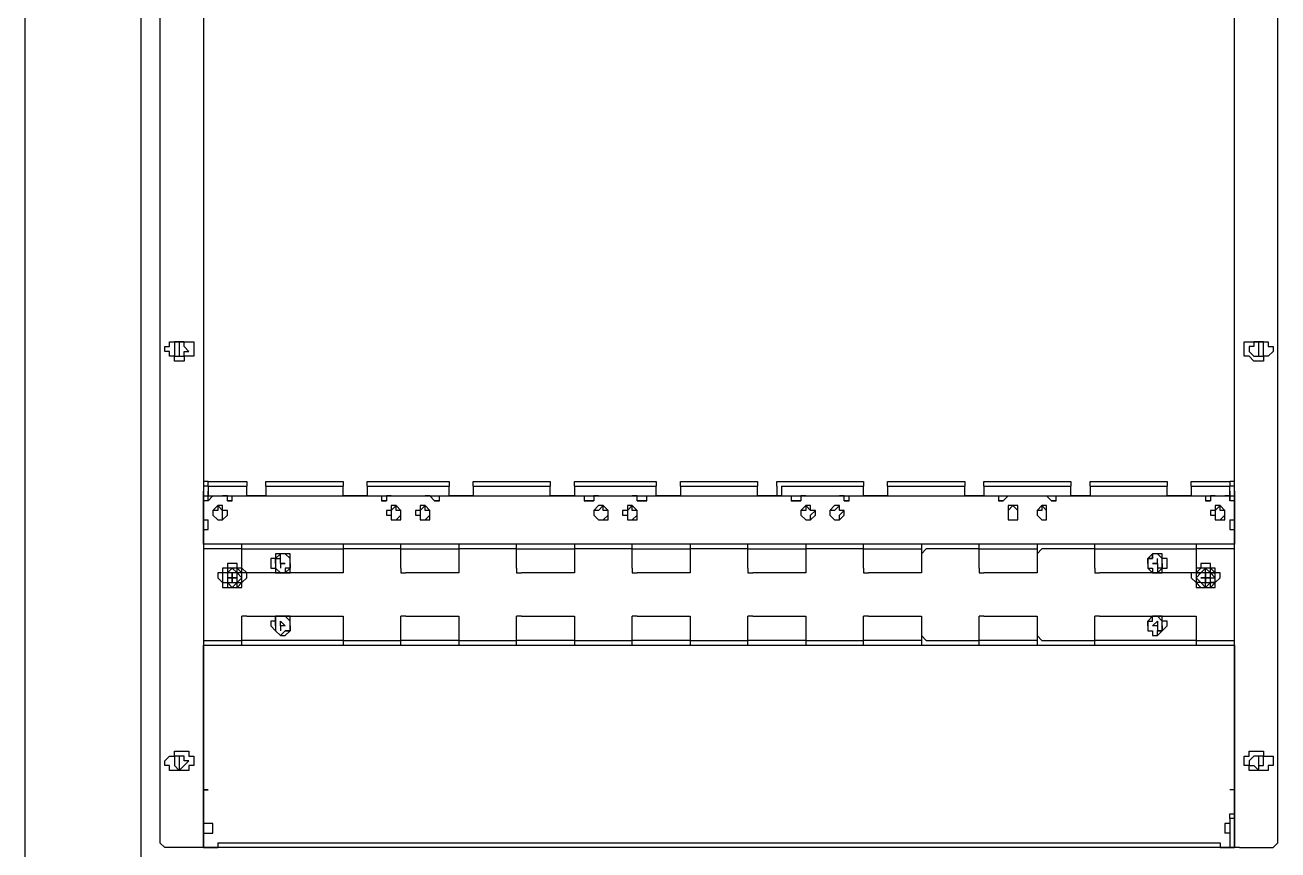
# Model space of a CAD drawing. Header units: millimetres. Extents: x 929 to 1725, y 58 to 532.
# Drawn here: x 1441.95 to 1472.38, y 138.23 to 158.28 of the extents above; entities that cross this region are included whole.
import ezdxf

# ---------------------------------------------------------------- set-up
doc = ezdxf.new("R2010")
doc.units = ezdxf.units.MM
doc.header["$MEASUREMENT"] = 0
doc.layers.add('TT-WIRE-EQPM', color=6, linetype='CONTINUOUS')

msp = doc.modelspace()

# ---------------------------------------------------------------- linework, layer by layer
at = {"layer": 'TT-WIRE-EQPM', "linetype": 'Continuous'}
for points in [[(1441.95205, 81.99353), (1441.95205, 192.01265)], [(1444.76104, 189.43773), (1444.76104, 84.56845)], [(1445.22921, 178.08469), (1445.22921, 138.52463)], [(1445.34625, 178.20174), (1446.28258, 178.20174), (1446.28258, 138.29055)], [(1471.32949, 138.29055), (1471.32949, 178.20174)], [(1472.38286, 138.52463), (1472.38286, 178.08469)], [(1445.58034, 150.57991), (1445.81442, 150.57991), (1445.81442, 150.57991), (1445.81442, 150.57991), (1445.93146, 150.57991), (1445.93146, 150.57991), (1445.93146, 150.57991), (1445.93146, 150.57991), (1446.0485, 150.57991), (1446.0485, 150.46287), (1446.0485, 150.46287), (1446.0485, 150.46287), (1446.0485, 150.34583), (1446.0485, 150.34583), (1446.0485, 150.34583), (1446.0485, 150.22879), (1445.93146, 150.22879), (1445.93146, 150.22879), (1445.93146, 150.22879), (1445.93146, 150.22879), (1445.81442, 150.22879), (1445.81442, 150.11175), (1445.81442, 150.11175), (1445.58034, 150.11175), (1445.58034, 150.11175), (1445.58034, 150.22879), (1445.46329, 150.22879), (1445.46329, 150.22879), (1445.46329, 150.22879), (1445.46329, 150.22879), (1445.46329, 150.22879), (1445.46329, 150.34583), (1445.34625, 150.34583), (1445.34625, 150.34583), (1445.34625, 150.46287), (1445.34625, 150.46287), (1445.46329, 150.46287), (1445.46329, 150.57991), (1445.46329, 150.57991), (1445.46329, 150.57991), (1445.46329, 150.57991), (1445.46329, 150.57991), (1445.58034, 150.57991), (1445.58034, 150.57991), (1445.58034, 150.57991)], [(1445.93146, 150.34583), (1445.81442, 150.46287), (1445.81442, 150.57991), (1445.81442, 150.57991), (1445.69738, 150.57991), (1445.58034, 150.57991), (1445.58034, 150.46287), (1445.58034, 150.46287), (1445.58034, 150.34583), (1445.58034, 150.22879), (1445.58034, 150.22879), (1445.69738, 150.22879), (1445.81442, 150.22879), (1445.81442, 150.22879), (1445.81442, 150.34583), (1445.93146, 150.34583)], [(1445.69738, 150.57991), (1445.69738, 150.22879)], [(1471.79766, 150.57991), (1471.9147, 150.57991), (1472.03174, 150.57991), (1472.03174, 150.57991), (1472.14878, 150.57991), (1472.14878, 150.57991), (1472.14878, 150.57991), (1472.14878, 150.46287), (1472.26582, 150.46287), (1472.26582, 150.46287), (1472.26582, 150.34583), (1472.26582, 150.34583), (1472.14878, 150.22879), (1472.14878, 150.22879), (1472.14878, 150.22879), (1472.14878, 150.22879), (1472.03174, 150.22879), (1472.03174, 150.11175), (1471.9147, 150.11175), (1471.79766, 150.11175), (1471.79766, 150.11175), (1471.68061, 150.22879), (1471.68061, 150.22879), (1471.68061, 150.22879), (1471.68061, 150.22879), (1471.68061, 150.22879), (1471.56357, 150.22879), (1471.56357, 150.34583), (1471.56357, 150.34583), (1471.56357, 150.46287), (1471.56357, 150.46287), (1471.56357, 150.57991), (1471.68061, 150.57991), (1471.68061, 150.57991), (1471.68061, 150.57991), (1471.68061, 150.57991), (1471.68061, 150.57991), (1471.79766, 150.57991), (1471.79766, 150.57991)], [(1472.03174, 150.34583), (1472.03174, 150.46287), (1472.03174, 150.57991), (1471.9147, 150.57991), (1471.9147, 150.57991), (1471.79766, 150.57991), (1471.79766, 150.46287), (1471.68061, 150.46287), (1471.68061, 150.34583), (1471.79766, 150.22879), (1471.79766, 150.22879), (1471.9147, 150.22879), (1471.9147, 150.22879), (1472.03174, 150.22879), (1472.03174, 150.34583), (1472.03174, 150.34583)], [(1471.9147, 150.22879), (1471.9147, 150.57991)], [(1446.39963, 147.18571), (1446.28258, 147.18571), (1446.28258, 147.06867)], [(1446.28258, 147.06867), (1446.28258, 146.95162)], [(1446.39963, 147.06867), (1446.28258, 147.06867), (1446.28258, 146.95162)], [(1446.39963, 147.18571), (1447.33596, 147.18571)], [(1446.39963, 147.06867), (1446.39963, 147.18571)], [(1446.39963, 147.06867), (1447.33596, 147.06867)], [(1446.39963, 147.06867), (1446.39963, 146.95162)], [(1447.33596, 147.18571), (1447.33596, 147.06867)], [(1447.33596, 146.95162), (1447.33596, 147.06867)], [(1447.80413, 147.18571), (1449.67679, 147.18571)], [(1447.80413, 147.06867), (1447.80413, 147.18571)], [(1447.80413, 147.06867), (1449.67679, 147.06867)], [(1447.80413, 147.06867), (1447.80413, 146.95162)], [(1449.67679, 147.18571), (1449.67679, 147.06867)], [(1449.67679, 146.95162), (1449.67679, 147.06867)], [(1450.262, 147.18571), (1452.25171, 147.18571)], [(1450.262, 147.06867), (1450.262, 147.18571)], [(1450.262, 147.06867), (1452.25171, 147.06867)], [(1450.262, 147.06867), (1450.262, 146.95162)], [(1452.25171, 147.18571), (1452.25171, 147.06867)], [(1452.25171, 146.95162), (1452.25171, 147.06867)], [(1452.83691, 147.18571), (1454.70958, 147.18571)], [(1452.83691, 147.06867), (1452.83691, 147.18571)], [(1452.83691, 147.06867), (1454.70958, 147.06867)], [(1452.83691, 147.06867), (1452.83691, 146.95162)], [(1454.70958, 147.18571), (1454.70958, 147.06867)], [(1454.70958, 146.95162), (1454.70958, 147.06867)], [(1455.29479, 147.18571), (1457.2845, 147.18571)], [(1455.29479, 147.06867), (1455.29479, 147.18571)], [(1455.29479, 147.06867), (1457.2845, 147.06867)], [(1455.29479, 147.06867), (1455.29479, 146.95162)], [(1457.2845, 147.18571), (1457.2845, 147.06867)], [(1457.2845, 146.95162), (1457.2845, 147.06867)], [(1457.8697, 147.18571), (1459.74237, 147.18571)], [(1457.8697, 147.06867), (1457.8697, 147.18571)], [(1457.8697, 147.06867), (1459.74237, 147.06867)], [(1457.8697, 147.06867), (1457.8697, 146.95162)], [(1459.74237, 147.18571), (1459.74237, 147.06867)], [(1459.74237, 146.95162), (1459.74237, 147.06867)], [(1460.21054, 147.18571), (1462.31729, 147.18571)], [(1460.21054, 147.06867), (1460.21054, 147.18571)], [(1460.21054, 147.06867), (1460.21054, 146.83458)], [(1460.32758, 147.06867), (1462.31729, 147.06867)], [(1460.32758, 147.06867), (1460.32758, 146.95162)], [(1462.31729, 147.18571), (1462.31729, 147.06867)], [(1462.31729, 146.95162), (1462.31729, 147.06867)], [(1462.90249, 147.18571), (1464.77516, 147.18571)], [(1462.90249, 147.06867), (1462.90249, 147.18571)], [(1462.90249, 147.06867), (1464.77516, 147.06867)], [(1462.90249, 147.06867), (1462.90249, 146.95162)], [(1464.77516, 147.18571), (1464.77516, 147.06867)], [(1464.77516, 146.95162), (1464.77516, 147.06867)], [(1465.24333, 147.18571), (1467.35007, 147.18571)], [(1465.24333, 147.06867), (1465.24333, 147.18571)], [(1465.24333, 147.06867), (1467.35007, 147.06867)], [(1465.24333, 147.06867), (1465.24333, 146.95162)], [(1467.35007, 147.18571), (1467.35007, 147.06867)], [(1467.35007, 146.95162), (1467.35007, 147.06867)], [(1467.81824, 147.18571), (1469.69091, 147.18571)], [(1467.81824, 147.06867), (1467.81824, 147.18571)], [(1467.81824, 147.06867), (1469.69091, 147.06867)], [(1467.81824, 147.06867), (1467.81824, 146.95162)], [(1469.69091, 147.18571), (1469.69091, 147.06867)], [(1469.69091, 146.95162), (1469.69091, 147.06867)], [(1470.27612, 147.18571), (1471.21245, 147.18571)], [(1470.27612, 147.06867), (1470.27612, 147.18571)], [(1470.27612, 147.06867), (1471.21245, 147.06867)], [(1470.27612, 147.06867), (1470.27612, 146.95162)], [(1470.27612, 147.06867), (1470.27612, 146.83458)], [(1471.21245, 147.18571), (1471.21245, 147.06867)], [(1471.32949, 147.06867), (1471.32949, 147.18571), (1471.21245, 147.18571)], [(1471.21245, 146.95162), (1471.21245, 147.06867)], [(1471.32949, 146.95162), (1471.32949, 147.06867), (1471.21245, 147.06867)], [(1471.32949, 146.95162), (1471.32949, 147.06867), (1471.32949, 147.06867)], [(1446.28258, 146.83458), (1446.28258, 146.95162)], [(1446.28258, 146.6005), (1446.28258, 146.83458)], [(1446.28258, 146.83458), (1446.39963, 146.83458)], [(1446.39963, 146.71754), (1446.28258, 146.71754), (1446.28258, 146.6005)], [(1446.39963, 146.95162), (1446.39963, 146.83458)], [(1446.39963, 146.83458), (1446.39963, 146.95162)], [(1446.39963, 146.83458), (1446.51667, 146.83458)], [(1446.39963, 146.71754), (1446.39963, 146.83458)], [(1446.39963, 146.71754), (1446.39963, 146.83458)], [(1446.51667, 146.83458), (1446.51667, 146.83458), (1446.39963, 146.71754)], [(1446.51667, 146.83458), (1446.75075, 146.83458)], [(1446.75075, 146.83458), (1450.84721, 146.83458)], [(1446.86779, 146.71754), (1446.86779, 146.83458), (1446.75075, 146.83458)], [(1446.98483, 146.71754), (1446.86779, 146.71754)], [(1446.86779, 146.71754), (1446.98483, 146.71754)], [(1446.98483, 146.71754), (1446.98483, 146.83458)], [(1447.33596, 146.83458), (1447.33596, 146.95162)], [(1447.80413, 146.83458), (1447.33596, 146.83458)], [(1447.80413, 146.95162), (1447.80413, 146.83458)], [(1449.67679, 146.83458), (1449.67679, 146.95162)], [(1450.262, 146.83458), (1449.67679, 146.83458)], [(1450.262, 146.95162), (1450.262, 146.83458)], [(1450.61312, 146.83458), (1450.61312, 146.71754)], [(1450.73017, 146.71754), (1450.61312, 146.71754)], [(1450.61312, 146.71754), (1450.73017, 146.71754)], [(1450.84721, 146.83458), (1450.73017, 146.83458), (1450.73017, 146.71754)], [(1450.84721, 146.83458), (1451.6665, 146.83458)], [(1451.6665, 146.83458), (1455.88, 146.83458)], [(1451.90058, 146.71754), (1451.78354, 146.83458), (1451.6665, 146.83458)], [(1452.01762, 146.71754), (1451.90058, 146.71754)], [(1451.90058, 146.71754), (1452.01762, 146.71754)], [(1452.01762, 146.71754), (1452.01762, 146.83458)], [(1452.25171, 146.83458), (1452.25171, 146.95162)], [(1452.83691, 146.83458), (1452.25171, 146.83458)], [(1452.83691, 146.95162), (1452.83691, 146.83458)], [(1454.70958, 146.83458), (1454.70958, 146.95162)], [(1455.29479, 146.83458), (1454.70958, 146.83458)], [(1455.29479, 146.95162), (1455.29479, 146.83458)], [(1455.52887, 146.83458), (1455.52887, 146.71754)], [(1455.76296, 146.71754), (1455.52887, 146.71754)], [(1455.52887, 146.71754), (1455.76296, 146.71754)], [(1455.88, 146.83458), (1455.76296, 146.83458), (1455.76296, 146.71754)], [(1455.88, 146.83458), (1456.69929, 146.83458)], [(1456.69929, 146.83458), (1460.91279, 146.83458)], [(1456.81633, 146.71754), (1456.81633, 146.83458), (1456.69929, 146.83458)], [(1457.05041, 146.71754), (1456.81633, 146.71754)], [(1456.81633, 146.71754), (1457.05041, 146.71754)], [(1457.05041, 146.71754), (1457.05041, 146.83458)], [(1457.2845, 146.83458), (1457.2845, 146.95162)], [(1457.8697, 146.83458), (1457.2845, 146.83458)], [(1457.8697, 146.95162), (1457.8697, 146.83458)], [(1459.74237, 146.83458), (1459.74237, 146.95162)], [(1460.32758, 146.83458), (1459.74237, 146.83458)], [(1460.32758, 146.95162), (1460.32758, 146.83458)], [(1460.56166, 146.83458), (1460.56166, 146.71754)], [(1460.79574, 146.71754), (1460.56166, 146.71754)], [(1460.56166, 146.71754), (1460.79574, 146.71754)], [(1460.91279, 146.83458), (1460.79574, 146.83458), (1460.79574, 146.71754)], [(1460.91279, 146.83458), (1461.73208, 146.83458)], [(1461.73208, 146.83458), (1465.82853, 146.83458)], [(1461.84912, 146.71754), (1461.84912, 146.83458), (1461.73208, 146.83458)], [(1461.96616, 146.71754), (1461.84912, 146.71754)], [(1461.84912, 146.71754), (1461.96616, 146.71754)], [(1461.96616, 146.71754), (1461.96616, 146.83458)], [(1462.31729, 146.83458), (1462.31729, 146.95162)], [(1462.90249, 146.83458), (1462.31729, 146.83458)], [(1462.90249, 146.95162), (1462.90249, 146.83458)], [(1464.77516, 146.83458), (1464.77516, 146.95162)], [(1465.24333, 146.83458), (1464.77516, 146.83458)], [(1465.24333, 146.95162), (1465.24333, 146.83458)], [(1465.59445, 146.83458), (1465.59445, 146.71754)], [(1465.71149, 146.71754), (1465.59445, 146.71754)], [(1465.59445, 146.71754), (1465.71149, 146.71754)], [(1465.82853, 146.83458), (1465.82853, 146.83458), (1465.71149, 146.71754)], [(1465.82853, 146.83458), (1466.76487, 146.83458)], [(1466.76487, 146.83458), (1466.99895, 146.83458)], [(1466.88191, 146.71754), (1466.76487, 146.83458), (1466.76487, 146.83458)], [(1466.99895, 146.71754), (1466.88191, 146.71754)], [(1466.88191, 146.71754), (1466.99895, 146.71754)], [(1466.99895, 146.71754), (1466.99895, 146.83458)], [(1466.99895, 146.83458), (1470.86132, 146.83458)], [(1467.35007, 146.83458), (1467.35007, 146.95162)], [(1467.81824, 146.83458), (1467.35007, 146.83458)], [(1467.81824, 146.95162), (1467.81824, 146.83458)], [(1469.69091, 146.83458), (1469.69091, 146.95162)], [(1470.27612, 146.83458), (1469.69091, 146.83458)], [(1470.27612, 146.95162), (1470.27612, 146.83458)], [(1470.62724, 146.83458), (1470.62724, 146.71754)], [(1470.74428, 146.71754), (1470.62724, 146.71754)], [(1470.62724, 146.71754), (1470.74428, 146.71754)], [(1470.86132, 146.83458), (1470.74428, 146.83458), (1470.74428, 146.71754)], [(1470.86132, 146.83458), (1471.09541, 146.83458)], [(1471.09541, 146.83458), (1471.21245, 146.83458)], [(1471.21245, 146.71754), (1471.21245, 146.83458), (1471.09541, 146.83458)], [(1471.21245, 146.83458), (1471.21245, 146.95162)], [(1471.21245, 146.95162), (1471.21245, 146.83458)], [(1471.21245, 146.71754), (1471.21245, 146.83458), (1471.32949, 146.83458)], [(1471.21245, 146.83458), (1471.21245, 146.71754)], [(1471.32949, 146.6005), (1471.32949, 146.71754), (1471.21245, 146.71754)], [(1471.32949, 146.95162), (1471.32949, 146.83458)], [(1471.32949, 146.83458), (1471.32949, 146.6005)], [(1446.28258, 146.36642), (1446.28258, 146.6005)], [(1446.75075, 146.48346), (1446.75075, 146.48346), (1446.75075, 146.48346), (1446.63371, 146.6005), (1446.63371, 146.48346), (1446.51667, 146.48346), (1446.51667, 146.48346), (1446.51667, 146.36642), (1446.63371, 146.24938), (1446.75075, 146.24938), (1446.75075, 146.36642), (1446.75075, 146.48346)], [(1446.86779, 146.48346), (1446.86779, 146.48346), (1446.75075, 146.48346), (1446.75075, 146.6005), (1446.63371, 146.6005), (1446.63371, 146.6005), (1446.51667, 146.48346), (1446.51667, 146.48346), (1446.51667, 146.36642), (1446.51667, 146.36642), (1446.63371, 146.24938), (1446.75075, 146.24938), (1446.75075, 146.24938), (1446.86779, 146.36642), (1446.86779, 146.48346)], [(1451.08129, 146.48346), (1451.08129, 146.48346), (1451.08129, 146.48346), (1450.96425, 146.6005), (1450.96425, 146.6005), (1450.84721, 146.6005), (1450.84721, 146.48346), (1450.73017, 146.48346), (1450.73017, 146.36642), (1450.84721, 146.36642), (1450.84721, 146.24938), (1450.96425, 146.24938), (1451.08129, 146.24938), (1451.08129, 146.36642), (1451.08129, 146.48346)], [(1451.08129, 146.48346), (1451.08129, 146.48346), (1450.96425, 146.48346), (1450.96425, 146.6005), (1450.84721, 146.48346), (1450.84721, 146.48346), (1450.84721, 146.36642), (1450.84721, 146.24938), (1450.96425, 146.24938), (1451.08129, 146.36642), (1451.08129, 146.48346)], [(1451.78354, 146.48346), (1451.78354, 146.48346), (1451.78354, 146.48346), (1451.6665, 146.6005), (1451.6665, 146.6005), (1451.54946, 146.6005), (1451.54946, 146.48346), (1451.43242, 146.48346), (1451.43242, 146.36642), (1451.54946, 146.36642), (1451.54946, 146.24938), (1451.6665, 146.24938), (1451.78354, 146.24938), (1451.78354, 146.36642), (1451.78354, 146.48346)], [(1451.78354, 146.48346), (1451.78354, 146.48346), (1451.6665, 146.48346), (1451.6665, 146.6005), (1451.54946, 146.48346), (1451.54946, 146.48346), (1451.54946, 146.36642), (1451.54946, 146.24938), (1451.6665, 146.24938), (1451.78354, 146.36642), (1451.78354, 146.48346)], [(1456.11408, 146.48346), (1456.11408, 146.48346), (1455.99704, 146.48346), (1455.99704, 146.6005), (1455.88, 146.48346), (1455.76296, 146.48346), (1455.76296, 146.48346), (1455.76296, 146.36642), (1455.88, 146.24938), (1455.99704, 146.24938), (1456.11408, 146.36642), (1456.11408, 146.48346)], [(1456.11408, 146.48346), (1456.11408, 146.48346), (1456.11408, 146.48346), (1455.99704, 146.6005), (1455.88, 146.6005), (1455.88, 146.6005), (1455.76296, 146.48346), (1455.76296, 146.48346), (1455.76296, 146.36642), (1455.76296, 146.36642), (1455.88, 146.24938), (1455.99704, 146.24938), (1456.11408, 146.24938), (1456.11408, 146.36642), (1456.11408, 146.48346)], [(1456.81633, 146.48346), (1456.81633, 146.48346), (1456.81633, 146.48346), (1456.69929, 146.6005), (1456.58225, 146.6005), (1456.58225, 146.6005), (1456.58225, 146.48346), (1456.4652, 146.48346), (1456.4652, 146.36642), (1456.58225, 146.36642), (1456.58225, 146.24938), (1456.69929, 146.24938), (1456.81633, 146.24938), (1456.81633, 146.36642), (1456.81633, 146.48346)], [(1456.81633, 146.48346), (1456.81633, 146.48346), (1456.69929, 146.48346), (1456.69929, 146.6005), (1456.58225, 146.48346), (1456.58225, 146.48346), (1456.58225, 146.36642), (1456.58225, 146.24938), (1456.69929, 146.24938), (1456.81633, 146.36642), (1456.81633, 146.48346)], [(1461.14687, 146.48346), (1461.02983, 146.48346), (1461.02983, 146.48346), (1460.91279, 146.6005), (1460.91279, 146.48346), (1460.79574, 146.48346), (1460.79574, 146.48346), (1460.79574, 146.36642), (1460.91279, 146.24938), (1461.02983, 146.24938), (1461.02983, 146.36642), (1461.14687, 146.48346)], [(1461.14687, 146.48346), (1461.14687, 146.48346), (1461.02983, 146.48346), (1461.02983, 146.6005), (1460.91279, 146.6005), (1460.91279, 146.6005), (1460.79574, 146.48346), (1460.79574, 146.36642), (1460.91279, 146.24938), (1461.02983, 146.24938), (1461.02983, 146.24938), (1461.14687, 146.36642), (1461.14687, 146.48346)], [(1461.84912, 146.48346), (1461.73208, 146.48346), (1461.73208, 146.48346), (1461.73208, 146.6005), (1461.61504, 146.48346), (1461.49799, 146.48346), (1461.49799, 146.48346), (1461.49799, 146.36642), (1461.61504, 146.24938), (1461.73208, 146.24938), (1461.73208, 146.36642), (1461.84912, 146.48346)], [(1461.84912, 146.48346), (1461.84912, 146.48346), (1461.73208, 146.48346), (1461.73208, 146.6005), (1461.61504, 146.6005), (1461.61504, 146.6005), (1461.49799, 146.48346), (1461.49799, 146.48346), (1461.49799, 146.36642), (1461.49799, 146.36642), (1461.61504, 146.24938), (1461.73208, 146.24938), (1461.73208, 146.24938), (1461.84912, 146.36642), (1461.84912, 146.48346)], [(1466.06262, 146.48346), (1466.06262, 146.48346), (1466.06262, 146.48346), (1465.94558, 146.6005), (1465.82853, 146.48346), (1465.82853, 146.48346), (1465.82853, 146.48346), (1465.82853, 146.36642), (1465.82853, 146.24938), (1466.06262, 146.24938), (1466.06262, 146.36642), (1466.06262, 146.48346)], [(1466.06262, 146.48346), (1466.06262, 146.48346), (1466.06262, 146.48346), (1466.06262, 146.6005), (1465.94558, 146.6005), (1465.82853, 146.6005), (1465.82853, 146.48346), (1465.82853, 146.48346), (1465.82853, 146.36642), (1465.82853, 146.36642), (1465.82853, 146.24938), (1466.06262, 146.24938), (1466.06262, 146.24938), (1466.06262, 146.36642), (1466.06262, 146.48346)], [(1466.76487, 146.48346), (1466.76487, 146.48346), (1466.76487, 146.48346), (1466.64783, 146.6005), (1466.64783, 146.48346), (1466.53078, 146.48346), (1466.53078, 146.48346), (1466.53078, 146.36642), (1466.64783, 146.24938), (1466.76487, 146.24938), (1466.76487, 146.36642), (1466.76487, 146.48346)], [(1466.76487, 146.48346), (1466.76487, 146.48346), (1466.76487, 146.48346), (1466.76487, 146.6005), (1466.64783, 146.6005), (1466.64783, 146.6005), (1466.53078, 146.48346), (1466.53078, 146.48346), (1466.53078, 146.36642), (1466.53078, 146.36642), (1466.64783, 146.24938), (1466.76487, 146.24938), (1466.76487, 146.24938), (1466.76487, 146.36642), (1466.76487, 146.48346)], [(1471.09541, 146.48346), (1471.09541, 146.48346), (1471.09541, 146.48346), (1470.97836, 146.6005), (1470.97836, 146.6005), (1470.86132, 146.6005), (1470.86132, 146.48346), (1470.74428, 146.48346), (1470.74428, 146.36642), (1470.86132, 146.36642), (1470.86132, 146.24938), (1470.97836, 146.24938), (1471.09541, 146.24938), (1471.09541, 146.36642), (1471.09541, 146.48346)], [(1471.09541, 146.48346), (1471.09541, 146.48346), (1470.97836, 146.48346), (1470.97836, 146.6005), (1470.86132, 146.48346), (1470.86132, 146.48346), (1470.86132, 146.36642), (1470.86132, 146.24938), (1470.97836, 146.24938), (1471.09541, 146.36642), (1471.09541, 146.48346)], [(1471.32949, 146.6005), (1471.32949, 146.36642)], [(1446.28258, 145.66417), (1446.28258, 146.36642)], [(1446.28258, 146.36642), (1446.28258, 146.24938), (1446.39963, 146.24938)], [(1446.39963, 146.01529), (1446.39963, 146.24938)], [(1446.39963, 146.01529), (1446.39963, 146.24938)], [(1471.21245, 146.24938), (1471.32949, 146.24938), (1471.32949, 146.36642)], [(1471.21245, 146.24938), (1471.21245, 146.01529)], [(1471.21245, 146.24938), (1471.21245, 146.01529)], [(1471.32949, 146.36642), (1471.32949, 146.01529)], [(1446.28258, 146.01529), (1446.39963, 146.01529)], [(1471.21245, 146.01529), (1471.32949, 146.01529)], [(1471.32949, 146.01529), (1471.32949, 145.66417)], [(1447.21892, 145.66417), (1446.28258, 145.66417)], [(1446.28258, 145.66417), (1446.28258, 145.54713)], [(1446.28258, 145.54713), (1446.28258, 145.43008)], [(1446.39963, 145.54713), (1446.28258, 145.54713), (1446.28258, 145.43008)], [(1447.10188, 145.54713), (1446.39963, 145.54713)], [(1447.21892, 145.43008), (1447.21892, 145.54713), (1447.10188, 145.54713)], [(1447.21892, 145.54713), (1447.21892, 145.66417)], [(1447.92117, 145.66417), (1447.21892, 145.66417)], [(1447.21892, 145.43008), (1447.21892, 145.54713)], [(1447.21892, 145.54713), (1447.92117, 145.54713)], [(1448.97454, 145.66417), (1447.92117, 145.66417)], [(1447.92117, 145.54713), (1448.97454, 145.54713)], [(1449.67679, 145.66417), (1448.97454, 145.66417)], [(1448.97454, 145.54713), (1449.67679, 145.54713)], [(1449.67679, 145.66417), (1449.67679, 145.43008)], [(1451.08129, 145.66417), (1449.67679, 145.66417)], [(1449.79383, 145.54713), (1449.67679, 145.54713), (1449.67679, 145.43008)], [(1450.96425, 145.54713), (1449.79383, 145.54713)], [(1451.08129, 145.43008), (1451.08129, 145.54713), (1450.96425, 145.54713)], [(1451.08129, 145.54713), (1451.08129, 145.66417)], [(1452.48579, 145.66417), (1451.08129, 145.66417)], [(1451.08129, 145.43008), (1451.08129, 145.54713)], [(1451.08129, 145.54713), (1452.48579, 145.54713)], [(1452.48579, 145.66417), (1452.48579, 145.43008)], [(1453.89029, 145.66417), (1452.48579, 145.66417)], [(1452.60283, 145.54713), (1452.48579, 145.54713), (1452.48579, 145.43008)], [(1453.77325, 145.54713), (1452.60283, 145.54713)], [(1453.89029, 145.43008), (1453.89029, 145.54713), (1453.77325, 145.54713)], [(1453.89029, 145.54713), (1453.89029, 145.66417)], [(1455.29479, 145.66417), (1453.89029, 145.66417)], [(1453.89029, 145.43008), (1453.89029, 145.54713)], [(1453.89029, 145.54713), (1455.29479, 145.54713)], [(1455.29479, 145.66417), (1455.29479, 145.43008)], [(1456.69929, 145.66417), (1455.29479, 145.66417)], [(1455.41183, 145.54713), (1455.29479, 145.54713), (1455.29479, 145.43008)], [(1456.58225, 145.54713), (1455.41183, 145.54713)], [(1456.69929, 145.43008), (1456.69929, 145.54713), (1456.58225, 145.54713)], [(1456.69929, 145.54713), (1456.69929, 145.66417)], [(1458.10379, 145.66417), (1456.69929, 145.66417)], [(1456.69929, 145.43008), (1456.69929, 145.54713)], [(1456.69929, 145.54713), (1458.10379, 145.54713)], [(1458.10379, 145.66417), (1458.10379, 145.43008)], [(1459.50829, 145.66417), (1458.10379, 145.66417)], [(1458.22083, 145.54713), (1458.10379, 145.54713), (1458.10379, 145.43008)], [(1459.39125, 145.54713), (1458.22083, 145.54713)], [(1459.50829, 145.43008), (1459.50829, 145.54713), (1459.39125, 145.54713)], [(1459.50829, 145.54713), (1459.50829, 145.66417)], [(1460.91279, 145.66417), (1459.50829, 145.66417)], [(1459.50829, 145.43008), (1459.50829, 145.54713)], [(1459.50829, 145.54713), (1460.91279, 145.54713)], [(1460.91279, 145.66417), (1460.91279, 145.43008)], [(1462.31729, 145.66417), (1460.91279, 145.66417)], [(1461.02983, 145.54713), (1460.91279, 145.54713), (1460.91279, 145.43008)], [(1462.20024, 145.54713), (1461.02983, 145.54713)], [(1462.31729, 145.43008), (1462.31729, 145.54713), (1462.20024, 145.54713)], [(1462.31729, 145.54713), (1462.31729, 145.66417)], [(1463.72178, 145.66417), (1462.31729, 145.66417)], [(1462.31729, 145.43008), (1462.31729, 145.54713)], [(1462.31729, 145.54713), (1463.72178, 145.54713)], [(1463.72178, 145.66417), (1463.72178, 145.43008)], [(1465.12628, 145.66417), (1463.72178, 145.66417)], [(1463.83883, 145.54713), (1463.83883, 145.54713), (1463.72178, 145.43008)], [(1465.00924, 145.54713), (1463.83883, 145.54713)], [(1465.12628, 145.43008), (1465.12628, 145.54713), (1465.00924, 145.54713)], [(1465.12628, 145.54713), (1465.12628, 145.66417)], [(1466.53078, 145.66417), (1465.12628, 145.66417)], [(1465.12628, 145.43008), (1465.12628, 145.54713)], [(1465.12628, 145.54713), (1466.53078, 145.54713)], [(1466.53078, 145.66417), (1466.53078, 145.43008)], [(1467.93528, 145.66417), (1466.53078, 145.66417)], [(1466.64783, 145.54713), (1466.64783, 145.54713), (1466.53078, 145.43008)], [(1467.81824, 145.54713), (1466.64783, 145.54713)], [(1467.93528, 145.43008), (1467.93528, 145.54713), (1467.81824, 145.54713)], [(1467.93528, 145.54713), (1467.93528, 145.66417)], [(1468.63753, 145.66417), (1467.93528, 145.66417)], [(1467.93528, 145.43008), (1467.93528, 145.54713)], [(1467.93528, 145.54713), (1468.63753, 145.54713)], [(1469.69091, 145.66417), (1468.63753, 145.66417)], [(1468.63753, 145.54713), (1469.69091, 145.54713)], [(1470.39316, 145.66417), (1469.69091, 145.66417)], [(1469.69091, 145.54713), (1470.39316, 145.54713)], [(1471.32949, 145.66417), (1470.39316, 145.66417), (1470.39316, 145.43008)], [(1471.21245, 145.54713), (1470.39316, 145.54713)], [(1470.39316, 145.54713), (1470.39316, 145.54713), (1470.39316, 145.43008)], [(1471.32949, 145.43008), (1471.32949, 145.54713), (1471.21245, 145.54713)], [(1471.32949, 145.54713), (1471.32949, 145.66417)], [(1471.32949, 145.43008), (1471.32949, 145.54713)], [(1446.28258, 145.43008), (1446.28258, 143.44038)], [(1447.33596, 144.84488), (1447.33596, 144.96192), (1447.21892, 144.96192), (1447.21892, 145.07896), (1447.10188, 145.07896), (1447.10188, 145.196), (1446.86779, 145.196), (1446.86779, 145.07896), (1446.75075, 145.07896), (1446.75075, 144.96192), (1446.75075, 144.96192), (1446.63371, 144.96192), (1446.63371, 144.84488), (1446.75075, 144.72783), (1446.75075, 144.72783), (1446.75075, 144.61079), (1446.86779, 144.61079), (1446.86779, 144.61079), (1447.10188, 144.61079), (1447.10188, 144.61079), (1447.21892, 144.61079), (1447.21892, 144.72783), (1447.33596, 144.84488), (1447.33596, 144.84488)], [(1447.21892, 145.07896), (1447.21892, 145.43008)], [(1449.67679, 145.43008), (1449.67679, 145.07896), (1449.67679, 144.96192), (1449.67679, 144.96192), (1449.67679, 144.96192), (1449.67679, 144.96192), (1449.55975, 144.96192), (1449.55975, 144.96192), (1449.55975, 144.96192), (1447.33596, 144.96192)], [(1448.38933, 145.196), (1448.38933, 145.31304), (1448.38933, 145.31304), (1448.38933, 145.43008), (1448.27229, 145.43008), (1448.15525, 145.43008), (1448.03821, 145.43008), (1448.03821, 145.31304), (1447.92117, 145.31304), (1447.92117, 145.07896), (1448.03821, 145.07896), (1448.03821, 144.96192), (1448.15525, 144.96192), (1448.27229, 144.96192), (1448.38933, 144.96192), (1448.38933, 145.07896), (1448.38933, 145.07896), (1448.38933, 145.196), (1448.38933, 145.31304), (1448.38933, 145.31304), (1448.27229, 145.43008), (1448.15525, 145.43008), (1448.03821, 145.31304), (1448.03821, 145.31304), (1448.03821, 145.196), (1448.03821, 145.196), (1448.03821, 145.07896), (1448.03821, 145.07896), (1448.15525, 144.96192), (1448.27229, 144.96192), (1448.38933, 145.07896), (1448.38933, 145.07896), (1448.38933, 145.196)], [(1448.03821, 145.196), (1448.03821, 145.196), (1448.03821, 145.31304), (1448.03821, 145.31304), (1448.03821, 145.31304), (1448.03821, 145.31304), (1448.15525, 145.31304), (1448.15525, 145.43008)], [(1448.15525, 145.196), (1448.15525, 145.31304)], [(1448.15525, 145.196), (1448.15525, 145.31304)], [(1448.15525, 145.196), (1448.15525, 145.07896)], [(1448.15525, 145.196), (1448.15525, 145.07896)], [(1448.15525, 145.196), (1448.27229, 145.196)], [(1448.27229, 145.196), (1448.15525, 145.196)], [(1448.38933, 145.196), (1448.38933, 145.196), (1448.38933, 145.196), (1448.38933, 145.196), (1448.38933, 145.07896), (1448.38933, 145.07896), (1448.38933, 145.07896), (1448.38933, 145.07896), (1448.27229, 145.07896), (1448.27229, 144.96192), (1448.27229, 144.96192)], [(1451.08129, 145.07896), (1451.08129, 145.43008)], [(1452.48579, 145.43008), (1452.48579, 145.07896), (1452.48579, 144.96192), (1452.48579, 144.96192), (1452.48579, 144.96192), (1452.48579, 144.96192), (1452.36875, 144.96192), (1452.36875, 144.96192), (1452.36875, 144.96192), (1451.19833, 144.96192)], [(1453.89029, 145.07896), (1453.89029, 145.43008)], [(1455.29479, 145.43008), (1455.29479, 145.07896), (1455.29479, 144.96192), (1455.29479, 144.96192), (1455.29479, 144.96192), (1455.17775, 144.96192), (1455.17775, 144.96192), (1455.17775, 144.96192), (1454.00733, 144.96192)], [(1456.69929, 145.07896), (1456.69929, 145.43008)], [(1458.10379, 145.43008), (1458.10379, 145.07896), (1458.10379, 144.96192), (1458.10379, 144.96192), (1458.10379, 144.96192), (1457.98675, 144.96192), (1457.98675, 144.96192), (1457.98675, 144.96192), (1456.81633, 144.96192)], [(1459.50829, 145.07896), (1459.50829, 145.43008)], [(1460.91279, 145.43008), (1460.91279, 145.07896), (1460.91279, 144.96192), (1460.91279, 144.96192), (1460.91279, 144.96192), (1460.79574, 144.96192), (1460.79574, 144.96192), (1459.62533, 144.96192)], [(1462.31729, 145.07896), (1462.31729, 145.43008)], [(1463.72178, 145.43008), (1463.72178, 145.07896), (1463.72178, 144.96192), (1463.72178, 144.96192), (1463.72178, 144.96192), (1463.72178, 144.96192), (1463.72178, 144.96192), (1463.60474, 144.96192), (1463.60474, 144.96192), (1462.43433, 144.96192)], [(1465.12628, 145.07896), (1465.12628, 145.43008)], [(1466.53078, 145.43008), (1466.53078, 145.07896), (1466.53078, 144.96192), (1466.53078, 144.96192), (1466.53078, 144.96192), (1466.53078, 144.96192), (1466.41374, 144.96192), (1466.41374, 144.96192), (1465.24333, 144.96192)], [(1467.93528, 145.07896), (1467.93528, 145.43008)], [(1470.39316, 145.43008), (1470.39316, 145.07896), (1470.39316, 144.96192), (1470.39316, 144.96192), (1470.27612, 144.96192), (1470.27612, 144.96192), (1470.27612, 144.96192), (1470.27612, 144.96192), (1470.27612, 144.96192), (1468.05232, 144.96192)], [(1469.22274, 145.196), (1469.22274, 145.196), (1469.22274, 145.31304), (1469.22274, 145.31304), (1469.22274, 145.31304), (1469.22274, 145.31304), (1469.33978, 145.31304), (1469.33978, 145.43008)], [(1469.69091, 145.196), (1469.69091, 145.31304), (1469.57387, 145.31304), (1469.57387, 145.43008), (1469.45682, 145.43008), (1469.33978, 145.43008), (1469.33978, 145.43008), (1469.22274, 145.31304), (1469.22274, 145.31304), (1469.22274, 145.07896), (1469.22274, 145.07896), (1469.33978, 144.96192), (1469.33978, 144.96192), (1469.45682, 144.96192), (1469.57387, 144.96192), (1469.57387, 145.07896), (1469.69091, 145.07896), (1469.69091, 145.196)], [(1469.57387, 145.196), (1469.57387, 145.31304), (1469.57387, 145.31304), (1469.45682, 145.43008), (1469.33978, 145.43008), (1469.33978, 145.31304), (1469.22274, 145.31304), (1469.22274, 145.196), (1469.22274, 145.196), (1469.22274, 145.07896), (1469.33978, 145.07896), (1469.33978, 144.96192), (1469.45682, 144.96192), (1469.57387, 145.07896), (1469.57387, 145.07896), (1469.57387, 145.196)], [(1469.33978, 145.196), (1469.45682, 145.196)], [(1469.45682, 145.196), (1469.33978, 145.196)], [(1469.45682, 145.196), (1469.45682, 145.31304)], [(1469.45682, 145.196), (1469.45682, 145.31304)], [(1469.45682, 145.196), (1469.45682, 145.07896)], [(1469.45682, 145.196), (1469.45682, 145.07896)], [(1469.57387, 145.196), (1469.57387, 145.196), (1469.57387, 145.196), (1469.57387, 145.07896), (1469.57387, 145.07896), (1469.57387, 145.07896), (1469.57387, 145.07896), (1469.45682, 145.07896), (1469.45682, 144.96192)], [(1470.97836, 144.84488), (1470.97836, 144.96192), (1470.86132, 144.96192), (1470.86132, 145.07896), (1470.74428, 145.07896), (1470.74428, 145.196), (1470.5102, 145.196), (1470.5102, 145.07896), (1470.39316, 145.07896), (1470.39316, 144.96192), (1470.39316, 144.96192), (1470.27612, 144.96192), (1470.27612, 144.84488), (1470.39316, 144.72783), (1470.39316, 144.72783), (1470.39316, 144.61079), (1470.5102, 144.61079), (1470.5102, 144.61079), (1470.74428, 144.61079), (1470.74428, 144.61079), (1470.86132, 144.61079), (1470.86132, 144.72783), (1470.97836, 144.84488), (1470.97836, 144.84488)], [(1471.32949, 143.44038), (1471.32949, 145.43008)], [(1447.21892, 144.84488), (1447.21892, 144.96192), (1447.21892, 144.96192), (1447.10188, 145.07896), (1447.10188, 145.07896), (1446.98483, 145.07896), (1446.86779, 145.07896), (1446.86779, 145.07896), (1446.86779, 144.96192), (1446.75075, 144.96192), (1446.75075, 144.96192), (1446.75075, 144.84488), (1446.75075, 144.72783), (1446.86779, 144.72783), (1446.86779, 144.61079), (1446.86779, 144.61079), (1446.98483, 144.61079), (1447.10188, 144.61079), (1447.10188, 144.61079), (1447.21892, 144.72783), (1447.21892, 144.72783), (1447.21892, 144.84488)], [(1446.86779, 144.96192), (1446.75075, 144.96192)], [(1446.75075, 144.96192), (1446.75075, 144.84488), (1446.75075, 144.72783)], [(1446.75075, 144.96192), (1446.75075, 144.72783)], [(1447.10188, 144.84488), (1447.10188, 144.96192), (1447.10188, 144.96192), (1446.98483, 144.96192), (1446.98483, 144.96192), (1446.86779, 144.96192), (1446.86779, 144.96192), (1446.86779, 144.84488), (1446.86779, 144.72783), (1446.86779, 144.72783), (1446.98483, 144.72783), (1446.98483, 144.72783), (1447.10188, 144.72783), (1447.10188, 144.72783), (1447.10188, 144.84488), (1447.10188, 144.96192), (1447.10188, 144.96192), (1447.10188, 144.96192), (1446.98483, 145.07896), (1446.86779, 144.96192), (1446.86779, 144.96192), (1446.86779, 144.96192), (1446.86779, 144.84488), (1446.86779, 144.72783), (1446.86779, 144.72783), (1446.98483, 144.61079), (1447.10188, 144.72783), (1447.10188, 144.72783), (1447.10188, 144.84488), (1447.10188, 144.84488)], [(1446.98483, 145.07896), (1446.86779, 145.07896), (1446.86779, 144.96192)], [(1446.98483, 145.07896), (1446.86779, 145.07896), (1446.86779, 144.96192)], [(1446.98483, 145.07896), (1446.86779, 144.96192)], [(1446.86779, 144.96192), (1446.86779, 144.72783)], [(1447.10188, 144.96192), (1447.10188, 145.07896), (1446.98483, 145.07896)], [(1447.10188, 144.96192), (1447.10188, 145.07896), (1446.98483, 145.07896)], [(1447.10188, 144.96192), (1446.98483, 145.07896)], [(1446.98483, 144.96192), (1446.98483, 144.84488)], [(1446.98483, 144.84488), (1446.98483, 144.96192)], [(1446.98483, 144.84488), (1446.98483, 144.96192)], [(1446.98483, 144.96192), (1446.98483, 144.84488)], [(1447.21892, 144.96192), (1447.10188, 144.96192)], [(1447.10188, 144.72783), (1447.21892, 144.84488), (1447.10188, 144.96192)], [(1447.10188, 144.72783), (1447.10188, 144.96192)], [(1447.21892, 145.07896), (1447.33596, 144.96192), (1447.33596, 144.96192)], [(1447.21892, 144.72783), (1447.21892, 144.84488), (1447.21892, 144.96192)], [(1451.08129, 145.07896), (1451.08129, 144.96192), (1451.19833, 144.96192)], [(1453.89029, 145.07896), (1453.89029, 144.96192), (1454.00733, 144.96192)], [(1456.69929, 145.07896), (1456.69929, 144.96192), (1456.81633, 144.96192)], [(1459.50829, 145.07896), (1459.50829, 144.96192), (1459.62533, 144.96192)], [(1462.31729, 145.07896), (1462.31729, 144.96192), (1462.43433, 144.96192)], [(1465.12628, 145.07896), (1465.12628, 144.96192), (1465.24333, 144.96192)], [(1467.93528, 145.07896), (1467.93528, 144.96192), (1468.05232, 144.96192)], [(1470.86132, 144.84488), (1470.74428, 144.96192), (1470.74428, 144.96192), (1470.62724, 144.96192), (1470.62724, 145.07896), (1470.5102, 144.96192), (1470.5102, 144.96192), (1470.39316, 144.96192), (1470.39316, 144.84488), (1470.5102, 144.72783), (1470.5102, 144.72783), (1470.62724, 144.61079), (1470.62724, 144.72783), (1470.74428, 144.72783), (1470.74428, 144.84488), (1470.86132, 144.84488)], [(1470.86132, 144.84488), (1470.86132, 144.96192), (1470.86132, 144.96192), (1470.74428, 145.07896), (1470.74428, 145.07896), (1470.62724, 145.07896), (1470.62724, 145.07896), (1470.5102, 145.07896), (1470.39316, 144.96192), (1470.39316, 144.96192), (1470.39316, 144.96192), (1470.39316, 144.84488), (1470.39316, 144.72783), (1470.39316, 144.72783), (1470.5102, 144.61079), (1470.62724, 144.61079), (1470.62724, 144.61079), (1470.74428, 144.61079), (1470.74428, 144.61079), (1470.86132, 144.72783), (1470.86132, 144.72783), (1470.86132, 144.84488)], [(1470.62724, 145.07896), (1470.5102, 145.07896), (1470.39316, 144.96192)], [(1470.62724, 145.07896), (1470.5102, 145.07896), (1470.39316, 144.96192)], [(1470.39316, 144.96192), (1470.5102, 144.96192)], [(1470.74428, 144.84488), (1470.74428, 144.96192), (1470.74428, 144.96192), (1470.62724, 144.96192), (1470.62724, 144.96192), (1470.5102, 144.96192), (1470.5102, 144.96192), (1470.39316, 144.84488), (1470.5102, 144.72783), (1470.5102, 144.72783), (1470.62724, 144.72783), (1470.62724, 144.72783), (1470.74428, 144.72783), (1470.74428, 144.72783), (1470.74428, 144.84488)], [(1470.39316, 144.96192), (1470.39316, 144.72783)], [(1470.39316, 144.96192), (1470.39316, 144.84488), (1470.39316, 144.72783)], [(1470.39316, 144.96192), (1470.39316, 144.72783)], [(1470.62724, 145.07896), (1470.5102, 144.96192)], [(1470.86132, 144.96192), (1470.74428, 145.07896), (1470.62724, 145.07896)], [(1470.74428, 144.96192), (1470.74428, 145.07896), (1470.62724, 145.07896)], [(1470.74428, 144.96192), (1470.62724, 145.07896)], [(1470.62724, 144.96192), (1470.62724, 144.84488)], [(1470.62724, 144.84488), (1470.62724, 144.96192)], [(1470.62724, 144.84488), (1470.62724, 144.96192)], [(1470.62724, 144.96192), (1470.62724, 144.84488)], [(1470.86132, 144.96192), (1470.74428, 144.96192)], [(1470.74428, 144.96192), (1470.86132, 144.96192)], [(1470.74428, 144.72783), (1470.74428, 144.96192)], [(1470.86132, 144.72783), (1470.86132, 144.84488), (1470.86132, 144.96192)], [(1470.86132, 144.72783), (1470.86132, 144.96192)], [(1446.75075, 144.72783), (1446.86779, 144.72783)], [(1446.98483, 144.84488), (1446.86779, 144.84488)], [(1446.86779, 144.84488), (1446.98483, 144.84488)], [(1446.86779, 144.84488), (1446.86779, 144.84488), (1446.98483, 144.84488)], [(1446.98483, 144.84488), (1446.86779, 144.84488)], [(1446.86779, 144.72783), (1446.86779, 144.61079), (1446.98483, 144.61079)], [(1446.86779, 144.72783), (1446.86779, 144.61079), (1446.98483, 144.61079)], [(1446.86779, 144.72783), (1446.98483, 144.61079)], [(1446.98483, 144.84488), (1446.98483, 144.72783), (1446.98483, 144.84488)], [(1446.98483, 144.84488), (1447.10188, 144.84488)], [(1447.10188, 144.84488), (1446.98483, 144.84488)], [(1447.10188, 144.84488), (1446.98483, 144.84488)], [(1446.98483, 144.84488), (1447.10188, 144.84488)], [(1446.98483, 144.72783), (1446.98483, 144.72783), (1446.98483, 144.84488)], [(1446.98483, 144.84488), (1446.98483, 144.72783)], [(1446.98483, 144.61079), (1447.10188, 144.61079), (1447.10188, 144.72783)], [(1446.98483, 144.61079), (1447.10188, 144.61079), (1447.10188, 144.72783)], [(1446.98483, 144.61079), (1447.10188, 144.72783)], [(1447.10188, 144.72783), (1447.21892, 144.72783)], [(1470.5102, 144.72783), (1470.39316, 144.72783)], [(1470.39316, 144.72783), (1470.5102, 144.61079), (1470.62724, 144.61079)], [(1470.39316, 144.72783), (1470.5102, 144.61079), (1470.62724, 144.61079)], [(1470.62724, 144.84488), (1470.5102, 144.84488)], [(1470.5102, 144.84488), (1470.62724, 144.84488)], [(1470.5102, 144.84488), (1470.62724, 144.84488)], [(1470.5102, 144.84488), (1470.62724, 144.84488)], [(1470.62724, 144.84488), (1470.5102, 144.84488)], [(1470.5102, 144.72783), (1470.62724, 144.61079)], [(1470.62724, 144.84488), (1470.62724, 144.72783)], [(1470.62724, 144.72783), (1470.62724, 144.84488)], [(1470.62724, 144.84488), (1470.62724, 144.84488), (1470.74428, 144.84488), (1470.62724, 144.84488)], [(1470.62724, 144.84488), (1470.74428, 144.84488)], [(1470.62724, 144.84488), (1470.74428, 144.84488)], [(1470.62724, 144.72783), (1470.62724, 144.84488)], [(1470.62724, 144.84488), (1470.62724, 144.72783)], [(1470.62724, 144.61079), (1470.74428, 144.61079), (1470.86132, 144.72783)], [(1470.62724, 144.61079), (1470.74428, 144.61079), (1470.74428, 144.72783)], [(1470.62724, 144.61079), (1470.74428, 144.72783)], [(1470.74428, 144.72783), (1470.86132, 144.72783)], [(1470.86132, 144.72783), (1470.74428, 144.72783)], [(1447.21892, 143.44038), (1447.21892, 143.90854)], [(1447.33596, 143.90854), (1447.33596, 143.90854), (1447.21892, 143.90854)], [(1447.33596, 143.90854), (1449.55975, 143.90854), (1449.67679, 143.90854), (1449.67679, 143.90854), (1449.67679, 143.90854), (1449.67679, 143.90854), (1449.67679, 143.44038)], [(1448.38933, 143.67446), (1448.38933, 143.7915), (1448.38933, 143.7915), (1448.38933, 143.90854), (1448.27229, 143.90854), (1448.15525, 143.90854), (1448.15525, 143.90854), (1448.03821, 143.90854), (1448.03821, 143.7915), (1447.92117, 143.7915), (1447.92117, 143.67446), (1448.03821, 143.55742), (1448.03821, 143.55742), (1448.15525, 143.44038), (1448.15525, 143.44038), (1448.27229, 143.44038), (1448.38933, 143.55742), (1448.38933, 143.55742), (1448.38933, 143.67446), (1448.38933, 143.67446), (1448.38933, 143.7915), (1448.38933, 143.7915), (1448.27229, 143.90854), (1448.15525, 143.90854), (1448.15525, 143.90854), (1448.03821, 143.90854), (1448.03821, 143.7915), (1448.03821, 143.67446), (1448.03821, 143.67446), (1448.03821, 143.55742), (1448.03821, 143.55742), (1448.15525, 143.44038), (1448.15525, 143.44038), (1448.27229, 143.55742), (1448.38933, 143.55742), (1448.38933, 143.67446), (1448.38933, 143.67446)], [(1448.03821, 143.67446), (1448.03821, 143.67446), (1448.03821, 143.7915), (1448.03821, 143.7915), (1448.03821, 143.7915), (1448.03821, 143.7915), (1448.03821, 143.7915), (1448.03821, 143.90854), (1448.15525, 143.90854)], [(1448.15525, 143.7915), (1448.27229, 143.67446)], [(1448.15525, 143.67446), (1448.15525, 143.7915)], [(1448.15525, 143.67446), (1448.15525, 143.55742)], [(1448.15525, 143.67446), (1448.15525, 143.55742)], [(1448.27229, 143.67446), (1448.15525, 143.67446)], [(1448.38933, 143.67446), (1448.38933, 143.67446), (1448.38933, 143.67446), (1448.38933, 143.67446), (1448.38933, 143.55742), (1448.38933, 143.55742), (1448.38933, 143.55742), (1448.27229, 143.55742), (1448.27229, 143.55742), (1448.27229, 143.55742)], [(1451.08129, 143.44038), (1451.08129, 143.90854)], [(1451.19833, 143.90854), (1451.08129, 143.90854), (1451.08129, 143.90854)], [(1451.19833, 143.90854), (1452.48579, 143.90854), (1452.48579, 143.90854), (1452.48579, 143.90854), (1452.48579, 143.44038)], [(1453.89029, 143.44038), (1453.89029, 143.90854)], [(1454.00733, 143.90854), (1453.89029, 143.90854), (1453.89029, 143.90854)], [(1454.00733, 143.90854), (1455.17775, 143.90854), (1455.29479, 143.90854), (1455.29479, 143.90854), (1455.29479, 143.90854), (1455.29479, 143.90854), (1455.29479, 143.90854), (1455.29479, 143.44038)], [(1456.69929, 143.44038), (1456.69929, 143.90854)], [(1456.81633, 143.90854), (1456.69929, 143.90854), (1456.69929, 143.90854)], [(1456.81633, 143.90854), (1458.10379, 143.90854), (1458.10379, 143.90854), (1458.10379, 143.90854), (1458.10379, 143.90854), (1458.10379, 143.44038)], [(1459.50829, 143.44038), (1459.50829, 143.90854)], [(1459.62533, 143.90854), (1459.50829, 143.90854), (1459.50829, 143.90854)], [(1459.62533, 143.90854), (1460.79574, 143.90854), (1460.91279, 143.90854), (1460.91279, 143.90854), (1460.91279, 143.90854), (1460.91279, 143.90854), (1460.91279, 143.90854), (1460.91279, 143.44038)], [(1462.31729, 143.44038), (1462.31729, 143.90854)], [(1462.43433, 143.90854), (1462.31729, 143.90854), (1462.31729, 143.90854)], [(1462.43433, 143.90854), (1463.72178, 143.90854), (1463.72178, 143.90854), (1463.72178, 143.90854), (1463.72178, 143.90854), (1463.72178, 143.44038)], [(1465.12628, 143.44038), (1465.12628, 143.90854)], [(1465.24333, 143.90854), (1465.12628, 143.90854), (1465.12628, 143.90854)], [(1465.24333, 143.90854), (1466.41374, 143.90854), (1466.53078, 143.90854), (1466.53078, 143.90854), (1466.53078, 143.90854), (1466.53078, 143.90854), (1466.53078, 143.90854), (1466.53078, 143.44038)], [(1467.93528, 143.44038), (1467.93528, 143.90854)], [(1468.05232, 143.90854), (1467.93528, 143.90854), (1467.93528, 143.90854)], [(1468.05232, 143.90854), (1470.27612, 143.90854), (1470.27612, 143.90854), (1470.39316, 143.90854), (1470.39316, 143.44038)], [(1469.22274, 143.67446), (1469.22274, 143.67446), (1469.22274, 143.7915), (1469.22274, 143.7915), (1469.22274, 143.7915), (1469.22274, 143.7915), (1469.33978, 143.7915), (1469.33978, 143.90854), (1469.33978, 143.90854)], [(1469.69091, 143.67446), (1469.69091, 143.7915), (1469.57387, 143.7915), (1469.57387, 143.90854), (1469.45682, 143.90854), (1469.45682, 143.90854), (1469.33978, 143.90854), (1469.33978, 143.90854), (1469.22274, 143.7915), (1469.22274, 143.7915), (1469.22274, 143.67446), (1469.22274, 143.55742), (1469.33978, 143.55742), (1469.33978, 143.44038), (1469.45682, 143.44038), (1469.45682, 143.44038), (1469.57387, 143.55742), (1469.57387, 143.55742), (1469.69091, 143.67446), (1469.69091, 143.67446)], [(1469.57387, 143.67446), (1469.57387, 143.7915), (1469.57387, 143.7915), (1469.45682, 143.90854), (1469.45682, 143.90854), (1469.33978, 143.90854), (1469.33978, 143.90854), (1469.22274, 143.7915), (1469.22274, 143.67446), (1469.22274, 143.67446), (1469.22274, 143.55742), (1469.33978, 143.55742), (1469.33978, 143.44038), (1469.45682, 143.44038), (1469.45682, 143.55742), (1469.57387, 143.55742), (1469.57387, 143.67446), (1469.57387, 143.67446)], [(1469.33978, 143.67446), (1469.45682, 143.7915)], [(1469.45682, 143.67446), (1469.33978, 143.67446)], [(1469.45682, 143.7915), (1469.45682, 143.67446)], [(1469.45682, 143.67446), (1469.45682, 143.55742)], [(1469.45682, 143.67446), (1469.45682, 143.55742)], [(1469.57387, 143.67446), (1469.57387, 143.67446), (1469.57387, 143.67446), (1469.57387, 143.55742), (1469.57387, 143.55742), (1469.57387, 143.55742), (1469.57387, 143.55742), (1469.57387, 143.55742), (1469.45682, 143.55742)], [(1446.28258, 143.44038), (1446.28258, 143.32333)], [(1446.28258, 143.44038), (1446.28258, 143.32333), (1446.39963, 143.32333)], [(1447.10188, 143.32333), (1447.21892, 143.32333), (1447.21892, 143.44038)], [(1447.21892, 143.20629), (1447.21892, 143.44038)], [(1449.67679, 143.44038), (1449.67679, 143.32333)], [(1449.67679, 143.44038), (1449.67679, 143.32333), (1449.79383, 143.32333)], [(1450.96425, 143.32333), (1451.08129, 143.32333), (1451.08129, 143.44038)], [(1451.08129, 143.20629), (1451.08129, 143.44038)], [(1452.48579, 143.44038), (1452.48579, 143.32333)], [(1452.48579, 143.44038), (1452.48579, 143.32333), (1452.60283, 143.32333)], [(1453.77325, 143.32333), (1453.89029, 143.32333), (1453.89029, 143.44038)], [(1453.89029, 143.20629), (1453.89029, 143.44038)], [(1455.29479, 143.44038), (1455.29479, 143.32333)], [(1455.29479, 143.44038), (1455.29479, 143.32333), (1455.41183, 143.32333)], [(1456.58225, 143.32333), (1456.69929, 143.32333), (1456.69929, 143.44038)], [(1456.69929, 143.20629), (1456.69929, 143.44038)], [(1458.10379, 143.44038), (1458.10379, 143.32333)], [(1458.10379, 143.44038), (1458.10379, 143.32333), (1458.22083, 143.32333)], [(1459.39125, 143.32333), (1459.50829, 143.32333), (1459.50829, 143.44038)], [(1459.50829, 143.20629), (1459.50829, 143.44038)], [(1460.91279, 143.44038), (1460.91279, 143.32333)], [(1460.91279, 143.44038), (1460.91279, 143.32333), (1461.02983, 143.32333)], [(1462.20024, 143.32333), (1462.31729, 143.32333), (1462.31729, 143.44038)], [(1462.31729, 143.20629), (1462.31729, 143.44038)], [(1463.72178, 143.44038), (1463.72178, 143.32333)], [(1463.72178, 143.44038), (1463.83883, 143.32333), (1463.83883, 143.32333)], [(1465.00924, 143.32333), (1465.12628, 143.32333), (1465.12628, 143.44038)], [(1465.12628, 143.20629), (1465.12628, 143.44038)], [(1466.53078, 143.44038), (1466.53078, 143.32333)], [(1466.53078, 143.44038), (1466.64783, 143.32333), (1466.64783, 143.32333)], [(1467.81824, 143.32333), (1467.93528, 143.32333), (1467.93528, 143.44038)], [(1467.93528, 143.20629), (1467.93528, 143.44038)], [(1470.39316, 143.44038), (1470.39316, 143.32333)], [(1470.39316, 143.44038), (1470.39316, 143.32333), (1470.39316, 143.32333)], [(1471.21245, 143.32333), (1471.32949, 143.32333), (1471.32949, 143.44038)], [(1471.32949, 143.32333), (1471.32949, 143.44038)], [(1446.28258, 143.32333), (1446.28258, 143.20629)], [(1446.28258, 143.20629), (1447.21892, 143.20629)], [(1446.28258, 139.69504), (1446.28258, 143.20629)], [(1446.39963, 143.32333), (1447.10188, 143.32333)], [(1447.92117, 143.32333), (1447.21892, 143.32333)], [(1447.21892, 143.20629), (1447.92117, 143.20629)], [(1448.97454, 143.32333), (1447.92117, 143.32333)], [(1447.92117, 143.20629), (1448.97454, 143.20629)], [(1449.67679, 143.32333), (1448.97454, 143.32333)], [(1448.97454, 143.20629), (1449.67679, 143.20629)], [(1449.67679, 143.32333), (1449.67679, 143.20629)], [(1449.67679, 143.20629), (1451.08129, 143.20629)], [(1449.79383, 143.32333), (1450.96425, 143.32333)], [(1452.48579, 143.32333), (1451.08129, 143.32333)], [(1451.08129, 143.20629), (1452.48579, 143.20629)], [(1452.48579, 143.32333), (1452.48579, 143.20629)], [(1452.48579, 143.20629), (1453.89029, 143.20629)], [(1452.60283, 143.32333), (1453.77325, 143.32333)], [(1455.29479, 143.32333), (1453.89029, 143.32333)], [(1453.89029, 143.20629), (1455.29479, 143.20629)], [(1455.29479, 143.32333), (1455.29479, 143.20629)], [(1455.29479, 143.20629), (1456.69929, 143.20629)], [(1455.41183, 143.32333), (1456.58225, 143.32333)], [(1458.10379, 143.32333), (1456.69929, 143.32333)], [(1456.69929, 143.20629), (1458.10379, 143.20629)], [(1458.10379, 143.32333), (1458.10379, 143.20629)], [(1458.10379, 143.20629), (1459.50829, 143.20629)], [(1458.22083, 143.32333), (1459.39125, 143.32333)], [(1460.91279, 143.32333), (1459.50829, 143.32333)], [(1459.50829, 143.20629), (1460.91279, 143.20629)], [(1460.91279, 143.32333), (1460.91279, 143.20629)], [(1460.91279, 143.20629), (1462.31729, 143.20629)], [(1461.02983, 143.32333), (1462.20024, 143.32333)], [(1463.72178, 143.32333), (1462.31729, 143.32333)], [(1462.31729, 143.20629), (1463.72178, 143.20629)], [(1463.72178, 143.32333), (1463.72178, 143.20629)], [(1463.72178, 143.20629), (1465.12628, 143.20629)], [(1463.83883, 143.32333), (1465.00924, 143.32333)], [(1466.53078, 143.32333), (1465.12628, 143.32333)], [(1465.12628, 143.20629), (1466.53078, 143.20629)], [(1466.53078, 143.32333), (1466.53078, 143.20629)], [(1466.53078, 143.20629), (1467.93528, 143.20629)], [(1466.64783, 143.32333), (1467.81824, 143.32333)], [(1468.63753, 143.32333), (1467.93528, 143.32333)], [(1467.93528, 143.20629), (1468.63753, 143.20629)], [(1469.69091, 143.32333), (1468.63753, 143.32333)], [(1468.63753, 143.20629), (1469.69091, 143.20629)], [(1470.39316, 143.32333), (1469.69091, 143.32333)], [(1469.69091, 143.20629), (1470.39316, 143.20629)], [(1470.39316, 143.32333), (1470.39316, 143.20629)], [(1470.39316, 143.32333), (1471.21245, 143.32333)], [(1470.39316, 143.20629), (1471.32949, 143.20629)], [(1471.32949, 143.20629), (1471.32949, 143.32333)], [(1471.32949, 143.20629), (1471.32949, 139.69504)], [(1445.58034, 140.16321), (1445.58034, 140.16321), (1445.46329, 140.16321), (1445.46329, 140.28025), (1445.46329, 140.28025), (1445.46329, 140.28025), (1445.34625, 140.28025), (1445.34625, 140.39729), (1445.34625, 140.39729), (1445.46329, 140.51434), (1445.46329, 140.51434), (1445.46329, 140.51434), (1445.46329, 140.51434), (1445.58034, 140.51434), (1445.58034, 140.63138), (1445.58034, 140.63138)], [(1445.58034, 140.63138), (1445.81442, 140.63138)], [(1445.81442, 140.63138), (1445.93146, 140.63138), (1445.93146, 140.51434), (1445.93146, 140.51434), (1445.93146, 140.51434), (1446.0485, 140.51434), (1446.0485, 140.51434), (1446.0485, 140.39729), (1446.0485, 140.39729), (1446.0485, 140.28025), (1446.0485, 140.28025), (1446.0485, 140.28025), (1445.93146, 140.28025), (1445.93146, 140.16321), (1445.93146, 140.16321), (1445.81442, 140.16321)], [(1471.79766, 140.16321), (1471.68061, 140.16321), (1471.68061, 140.16321), (1471.68061, 140.28025), (1471.56357, 140.28025), (1471.56357, 140.28025), (1471.56357, 140.28025), (1471.56357, 140.39729), (1471.56357, 140.39729), (1471.56357, 140.39729), (1471.56357, 140.51434), (1471.56357, 140.51434), (1471.68061, 140.51434), (1471.68061, 140.51434), (1471.68061, 140.51434), (1471.68061, 140.63138), (1471.79766, 140.63138)], [(1471.79766, 140.63138), (1471.9147, 140.63138)], [(1471.9147, 140.63138), (1472.03174, 140.63138), (1472.03174, 140.51434), (1472.14878, 140.51434), (1472.14878, 140.51434), (1472.14878, 140.51434), (1472.14878, 140.51434), (1472.26582, 140.51434), (1472.26582, 140.39729), (1472.26582, 140.39729), (1472.26582, 140.28025), (1472.26582, 140.28025), (1472.14878, 140.28025), (1472.14878, 140.28025), (1472.14878, 140.28025), (1472.14878, 140.16321), (1472.14878, 140.16321), (1472.03174, 140.16321), (1471.9147, 140.16321)], [(1445.93146, 140.39729), (1445.81442, 140.39729), (1445.81442, 140.51434), (1445.81442, 140.51434), (1445.58034, 140.51434), (1445.58034, 140.51434), (1445.58034, 140.39729), (1445.58034, 140.28025), (1445.58034, 140.28025), (1445.58034, 140.28025), (1445.69738, 140.16321), (1445.81442, 140.28025), (1445.81442, 140.28025), (1445.81442, 140.28025), (1445.93146, 140.39729)], [(1445.69738, 140.51434), (1445.69738, 140.16321)], [(1472.03174, 140.39729), (1472.03174, 140.39729), (1472.03174, 140.51434), (1471.9147, 140.51434), (1471.79766, 140.51434), (1471.79766, 140.51434), (1471.68061, 140.39729), (1471.68061, 140.28025), (1471.79766, 140.28025), (1471.79766, 140.28025), (1471.9147, 140.16321), (1471.9147, 140.28025), (1472.03174, 140.28025), (1472.03174, 140.28025), (1472.03174, 140.39729)], [(1471.9147, 140.16321), (1471.9147, 140.51434)], [(1445.81442, 140.16321), (1445.58034, 140.16321)], [(1471.9147, 140.16321), (1471.79766, 140.16321)], [(1446.28258, 139.10984), (1446.28258, 139.69504)], [(1446.39963, 139.69504), (1446.28258, 139.69504)], [(1446.28258, 139.69504), (1446.39963, 139.69504)], [(1446.39963, 139.69504), (1446.28258, 139.69504)], [(1471.32949, 139.69504), (1471.21245, 139.69504)], [(1471.32949, 139.69504), (1471.32949, 139.69504), (1471.21245, 139.69504)], [(1471.32949, 139.69504), (1471.32949, 139.10984), (1471.32949, 138.29055)], [(1446.28258, 138.29055), (1446.28258, 139.10984)], [(1446.28258, 139.10984), (1446.28258, 139.10984), (1446.28258, 138.29055)], [(1471.21245, 139.10984), (1471.32949, 139.10984)], [(1471.21245, 138.9928), (1471.21245, 139.10984)], [(1446.51667, 138.64167), (1446.51667, 138.87575), (1446.28258, 138.87575)], [(1471.09541, 138.87575), (1471.09541, 138.64167)], [(1471.21245, 138.87575), (1471.09541, 138.87575)], [(1471.21245, 138.9928), (1471.21245, 138.29055)], [(1471.32949, 138.9928), (1471.21245, 138.9928)], [(1445.22921, 138.52463), (1445.22921, 138.40759), (1445.34625, 138.29055), (1445.34625, 138.29055)], [(1446.28258, 138.64167), (1446.51667, 138.64167)], [(1471.21245, 138.64167), (1471.09541, 138.64167)], [(1472.26582, 138.29055), (1472.26582, 138.29055), (1472.38286, 138.40759), (1472.38286, 138.52463)], [(1446.0485, 138.29055), (1445.34625, 138.29055)], [(1446.28258, 138.29055), (1446.0485, 138.29055)], [(1446.28258, 138.29055), (1446.63371, 138.29055)], [(1446.63371, 138.29055), (1446.28258, 138.29055), (1446.28258, 138.29055)], [(1446.63371, 138.40759), (1446.63371, 138.29055)], [(1446.63371, 138.40759), (1470.97836, 138.40759)], [(1471.32949, 138.29055), (1471.21245, 138.29055), (1446.63371, 138.29055)], [(1470.97836, 138.40759), (1470.97836, 138.29055)], [(1470.97836, 138.29055), (1471.21245, 138.29055)], [(1471.21245, 138.29055), (1471.32949, 138.29055)], [(1471.44653, 138.29055), (1471.32949, 138.29055)], [(1471.44653, 138.29055), (1472.26582, 138.29055)]]:
    msp.add_lwpolyline(points, dxfattribs=at)

doc.saveas('drawing.dxf')
